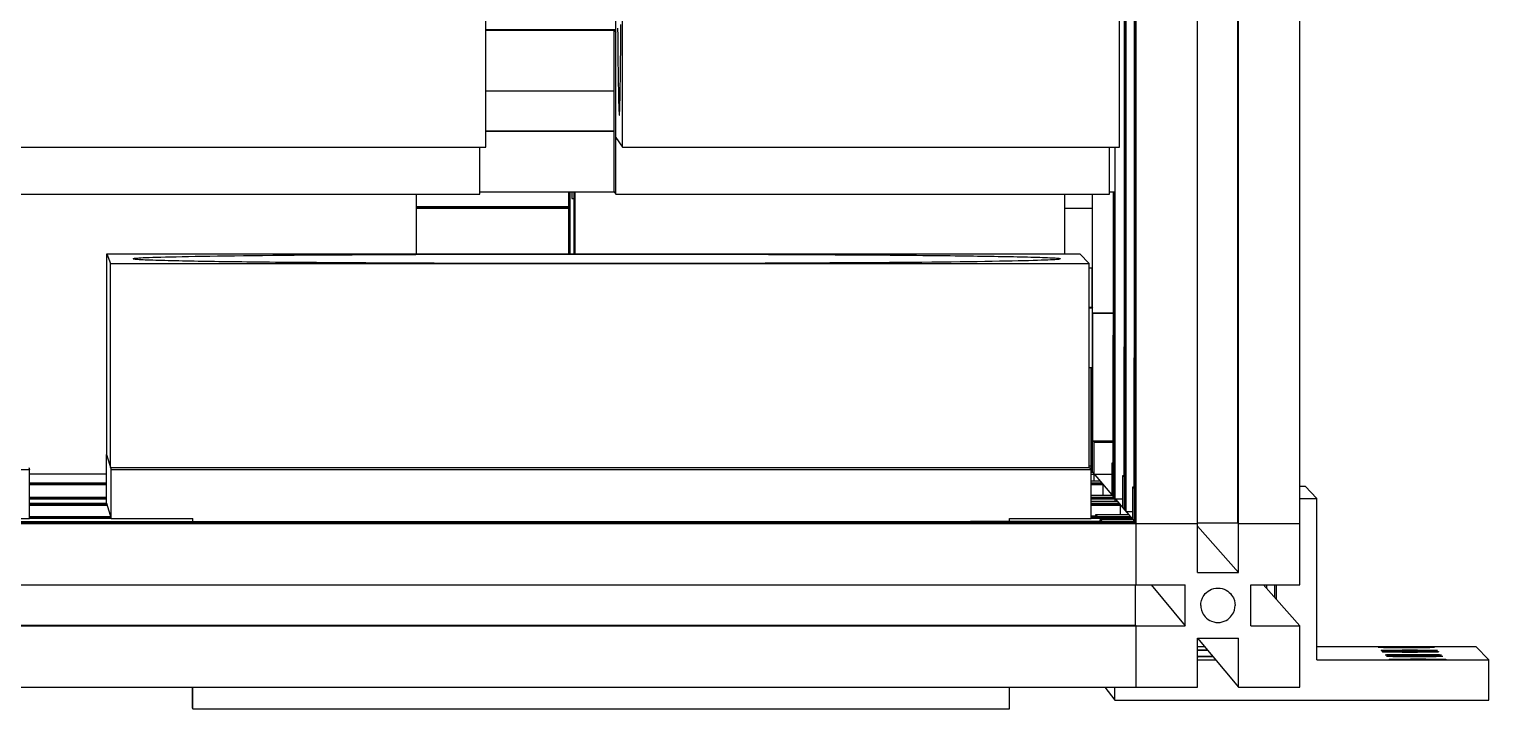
# Model space of a CAD drawing. Header units: millimetres. Extents: x -242 to 242, y -257 to 254.
# Drawn here: x 60.7 to 241.8, y -256.6 to -172.3 of the extents above; entities that cross this region are included whole.
import ezdxf

# ---------------------------------------------------------------- set-up
doc = ezdxf.new("R2010")
doc.units = ezdxf.units.MM
doc.layers.add('VISIBLE', color=7, linetype='Continuous')

msp = doc.modelspace()

# ---------------------------------------------------------------- linework, layer by layer
at = {"layer": 'VISIBLE'}
for p, q in [((198.06, -241.23), (198.06, 241.23)), ((218.37, -241.23), (218.37, 241.23)), ((205.68, -239.7), (205.68, 239.7)), ((210.76, -239.7), (210.76, 239.7)), ((197.86, -233.37), (197.86, 233.37)), ((197.93, -233.52), (197.93, 233.52)), ((197.98, -233.52), (197.98, 233.52)), ((210.69, -233.54), (210.69, 233.54)), ((196.62, -231.91), (196.62, 122)), ((196.69, -232), (196.69, 122.05)), ((196.74, -232.05), (196.74, 122.08)), ((196.82, -232.14), (196.82, 122.14)), ((117.4, -186.91), (117.4, 121.24)), ((133.53, -192.77), (133.53, 120.48)), ((134.37, -186.91), (134.37, 121.24)), ((196.01, -186.91), (196.01, 121.24)), ((134.15, -172.64), (134.16, -171.71)), ((117.4, -172.31), (133.53, -172.31)), ((117.4, -172.36), (133.53, -172.36)), ((117.4, -172.42), (133.53, -172.42)), ((133.33, -192.47), (133.33, -172.42)), ((133.33, -172.42), (133.53, -172.69)), ((133.75, -172.14), (133.76, -173.11)), ((133.76, -173.11), (133.77, -174.01)), ((134.14, -174.38), (134.15, -173.53)), ((134.15, -173.53), (134.15, -172.64)), ((133.77, -174.01), (133.78, -174.88)), ((133.78, -174.88), (133.78, -175.73)), ((134.12, -175.96), (134.13, -175.19)), ((134.13, -175.19), (134.14, -174.38)), ((133.78, -175.73), (133.79, -176.56)), ((133.79, -176.56), (133.8, -177.37)), ((133.8, -177.37), (133.81, -177.76)), ((134.1, -177.38), (134.11, -176.69)), ((134.1, -178.02), (134.1, -177.38)), ((134.11, -176.69), (134.12, -175.96)), ((133.81, -177.76), (133.81, -178.14)), ((133.81, -178.14), (133.82, -178.52)), ((133.82, -178.52), (133.83, -178.89)), ((133.83, -178.89), (133.83, -179.25)), ((133.83, -179.25), (133.84, -179.6)), ((134.07, -179.7), (134.08, -179.18)), ((134.08, -179.18), (134.09, -178.62)), ((134.09, -178.62), (134.1, -178.02)), ((117.4, -179.94), (133.33, -179.94)), ((133.84, -179.6), (133.84, -179.93)), ((133.84, -179.93), (133.85, -180.26)), ((133.85, -180.26), (133.85, -180.57)), ((133.85, -180.57), (133.86, -180.86)), ((133.86, -180.86), (133.87, -181.14)), ((134.04, -181.38), (134.05, -181.02)), ((134.04, -181.38), (134.05, -181.02)), ((134.05, -180.62), (134.06, -180.18)), ((134.05, -181.02), (134.05, -180.62)), ((134.06, -180.18), (134.07, -179.7)), ((133.87, -181.14), (133.87, -181.41)), ((133.87, -181.41), (133.88, -181.66)), ((133.88, -181.66), (133.89, -181.89)), ((133.89, -181.89), (133.89, -182.1)), ((133.89, -182.1), (133.9, -182.29)), ((133.9, -182.29), (133.91, -182.46)), ((133.91, -182.46), (133.92, -182.61)), ((133.92, -182.61), (133.92, -182.73)), ((133.92, -182.73), (133.93, -182.83)), ((133.93, -182.83), (133.94, -182.9)), ((133.97, -182.92), (133.98, -182.85)), ((133.98, -182.85), (133.99, -182.74)), ((133.99, -182.6), (134, -182.43)), ((133.99, -182.74), (133.99, -182.6)), ((134, -182.43), (134.01, -182.22)), ((134.01, -182.22), (134.02, -181.98)), ((134.01, -182.22), (134.02, -181.98)), ((134.02, -181.98), (134.03, -181.7)), ((134.03, -181.7), (134.04, -181.38)), ((133.94, -182.9), (133.95, -182.95)), ((133.95, -182.95), (133.95, -182.97)), ((133.95, -182.97), (133.96, -182.96)), ((133.96, -182.96), (133.97, -182.92)), ((117.4, -184.9), (133.33, -184.9)), ((117.4, -184.95), (133.33, -184.95)), ((133.53, -185.74), (134.37, -186.91)), ((55.77, -186.91), (117.4, -186.91)), ((116.66, -192.77), (116.66, -186.91)), ((134.37, -186.91), (196.01, -186.91)), ((194.78, -192.77), (194.78, -186.91)), ((195.48, -230.86), (195.48, -186.91)), ((55.42, -192.77), (116.66, -192.77)), ((108.78, -200.15), (108.78, -192.77)), ((116.66, -192.47), (133.33, -192.47)), ((127.69, -200.15), (127.69, -192.47)), ((127.8, -192.47), (127.81, -193.32)), ((127.81, -193.32), (127.81, -194.36)), ((128.05, -192.47), (128.05, -192.52)), ((128.05, -192.52), (128.06, -192.72)), ((128.06, -192.72), (128.06, -192.89)), ((128.06, -192.89), (128.07, -193.04)), ((128.07, -193.04), (128.07, -193.15)), ((128.07, -193.15), (128.08, -193.24)), ((128.08, -193.24), (128.08, -193.28)), ((128.08, -193.28), (128.09, -193.28)), ((128.09, -193.24), (128.1, -193.15)), ((128.09, -193.28), (128.09, -193.24)), ((128.09, -193.28), (128.37, -193.28)), ((128.1, -193.15), (128.11, -193.02)), ((128.11, -192.83), (128.12, -192.58)), ((128.11, -193.02), (128.11, -192.83)), ((128.12, -192.58), (128.12, -192.47)), ((128.36, -194.49), (128.37, -193.14)), ((128.37, -193.14), (128.37, -192.47)), ((128.48, -200.15), (128.48, -192.47)), ((133.33, -192.47), (133.53, -192.77)), ((133.53, -192.77), (194.78, -192.77)), ((189.24, -200.15), (189.24, -192.77)), ((192.67, -227.25), (192.67, -192.77)), ((194.78, -192.47), (195.48, -192.47)), ((195.28, -230.33), (195.28, -192.47)), ((195.36, -230.48), (195.36, -192.47)), ((195.41, -230.48), (195.41, -192.47)), ((108.78, -194.29), (127.69, -194.29)), ((108.78, -194.37), (127.69, -194.37)), ((108.78, -194.41), (127.69, -194.41)), ((108.78, -194.49), (127.69, -194.49)), ((127.81, -194.36), (127.81, -195.38)), ((127.81, -195.38), (127.81, -196.37)), ((128.36, -195.83), (128.36, -194.49)), ((189.24, -194.49), (192.67, -194.49)), ((127.81, -196.37), (127.82, -197.34)), ((127.82, -197.34), (127.82, -198.28)), ((128.35, -198.45), (128.36, -197.15)), ((128.36, -197.15), (128.36, -195.83)), ((127.82, -198.28), (127.82, -199.2)), ((128.35, -199.73), (128.35, -198.45)), ((70.4, -225.29), (70.4, -200.15)), ((70.4, -200.15), (70.83, -201.36)), ((70.4, -200.15), (191.09, -200.15)), ((73.64, -200.75), (73.66, -200.74)), ((73.64, -200.75), (73.66, -200.76)), ((73.66, -200.74), (73.72, -200.72)), ((73.66, -200.76), (73.71, -200.78)), ((73.71, -200.78), (73.79, -200.79)), ((73.72, -200.72), (73.81, -200.71)), ((73.79, -200.79), (73.9, -200.8)), ((73.81, -200.71), (73.95, -200.69)), ((73.9, -200.8), (74.04, -200.82)), ((73.95, -200.69), (74.12, -200.68)), ((74.04, -200.82), (74.21, -200.83)), ((74.12, -200.68), (74.34, -200.66)), ((74.21, -200.83), (74.41, -200.84)), ((74.34, -200.66), (74.59, -200.65)), ((74.41, -200.84), (74.63, -200.86)), ((74.59, -200.65), (74.9, -200.63)), ((74.63, -200.86), (74.88, -200.87)), ((74.88, -200.87), (75.15, -200.88)), ((74.9, -200.63), (75.24, -200.62)), ((75.15, -200.88), (75.44, -200.89)), ((75.24, -200.62), (75.63, -200.6)), ((75.44, -200.89), (75.75, -200.91)), ((75.63, -200.6), (76.07, -200.58)), ((75.75, -200.91), (76.08, -200.92)), ((76.07, -200.58), (76.56, -200.57)), ((76.08, -200.92), (76.44, -200.93)), ((76.44, -200.93), (76.8, -200.94)), ((76.56, -200.57), (77.09, -200.55)), ((76.8, -200.94), (77.19, -200.95)), ((77.09, -200.55), (77.67, -200.54)), ((77.19, -200.95), (77.59, -200.96)), ((77.59, -200.96), (78, -200.97)), ((77.67, -200.54), (78.3, -200.52)), ((78, -200.97), (78.43, -200.98)), ((78.3, -200.52), (78.99, -200.51)), ((78.43, -200.98), (78.87, -200.99)), ((78.87, -200.99), (79.32, -201)), ((78.99, -200.51), (79.72, -200.49)), ((79.72, -200.49), (80.5, -200.48)), ((80.5, -200.48), (81.33, -200.46)), ((81.33, -200.46), (82.21, -200.45)), ((82.21, -200.45), (83.14, -200.43)), ((83.14, -200.43), (84.11, -200.42)), ((84.11, -200.42), (85.14, -200.4)), ((85.14, -200.4), (86.22, -200.39)), ((86.22, -200.39), (87.34, -200.38)), ((87.34, -200.38), (88.5, -200.36)), ((88.5, -200.36), (89.71, -200.35)), ((89.71, -200.35), (90.97, -200.34)), ((90.97, -200.34), (92.26, -200.33)), ((92.26, -200.33), (93.6, -200.31)), ((93.6, -200.31), (94.97, -200.3)), ((94.97, -200.3), (96.38, -200.29)), ((96.38, -200.29), (97.83, -200.28)), ((97.83, -200.28), (99.3, -200.27)), ((99.3, -200.27), (100.81, -200.26)), ((100.81, -200.26), (102.35, -200.25)), ((102.35, -200.25), (103.91, -200.24)), ((103.91, -200.24), (105.49, -200.24)), ((105.49, -200.24), (107.1, -200.23)), ((107.1, -200.23), (108.72, -200.22)), ((108.72, -200.22), (110.36, -200.21)), ((110.36, -200.21), (112.01, -200.21)), ((112.01, -200.21), (113.67, -200.2)), ((113.67, -200.2), (115.34, -200.2)), ((115.34, -200.2), (117.02, -200.19)), ((117.02, -200.19), (118.69, -200.19)), ((118.69, -200.19), (120.38, -200.19)), ((120.38, -200.19), (122.05, -200.18)), ((122.05, -200.18), (123.73, -200.18)), ((123.73, -200.18), (125.4, -200.18)), ((125.4, -200.18), (127.06, -200.18)), ((127.06, -200.18), (128.71, -200.18)), ((127.82, -199.2), (127.83, -200.09)), ((127.83, -200.09), (127.83, -200.15)), ((128.35, -200.15), (128.35, -199.73)), ((128.71, -200.18), (130.35, -200.18)), ((130.35, -200.18), (131.97, -200.18)), ((131.97, -200.18), (133.58, -200.18)), ((133.58, -200.18), (135.18, -200.18)), ((135.18, -200.18), (136.75, -200.18)), ((136.75, -200.18), (138.3, -200.18)), ((138.3, -200.18), (139.83, -200.18)), ((139.83, -200.18), (141.34, -200.19)), ((141.34, -200.19), (142.83, -200.19)), ((142.83, -200.19), (144.29, -200.19)), ((144.29, -200.19), (145.72, -200.2)), ((145.72, -200.2), (147.13, -200.2)), ((147.13, -200.2), (148.51, -200.21)), ((148.51, -200.21), (149.86, -200.21)), ((149.86, -200.21), (151.19, -200.21)), ((151.19, -200.21), (152.48, -200.22)), ((152.48, -200.22), (153.75, -200.22)), ((153.75, -200.22), (154.99, -200.23)), ((154.99, -200.23), (156.19, -200.24)), ((156.19, -200.24), (157.37, -200.24)), ((157.37, -200.24), (158.52, -200.25)), ((158.52, -200.25), (159.64, -200.25)), ((159.64, -200.25), (160.73, -200.26)), ((160.73, -200.26), (161.79, -200.27)), ((161.79, -200.27), (162.82, -200.27)), ((162.82, -200.27), (163.82, -200.28)), ((163.82, -200.28), (164.79, -200.29)), ((164.79, -200.29), (165.74, -200.3)), ((165.74, -200.3), (166.65, -200.3)), ((166.65, -200.3), (167.54, -200.31)), ((167.54, -200.31), (168.4, -200.32)), ((168.4, -200.32), (169.24, -200.32)), ((169.24, -200.32), (170.05, -200.33)), ((170.05, -200.33), (170.83, -200.34)), ((170.83, -200.34), (171.59, -200.35)), ((171.59, -200.35), (172.32, -200.35)), ((172.32, -200.35), (173.03, -200.36)), ((173.03, -200.36), (173.71, -200.37)), ((173.71, -200.37), (174.37, -200.38)), ((174.37, -200.38), (175.01, -200.38)), ((175.01, -200.38), (175.63, -200.39)), ((175.63, -200.39), (176.22, -200.4)), ((176.22, -200.4), (176.79, -200.41)), ((176.79, -200.41), (177.35, -200.41)), ((177.35, -200.41), (177.88, -200.42)), ((177.88, -200.42), (178.4, -200.43)), ((178.4, -200.43), (178.92, -200.44)), ((178.92, -200.44), (179.43, -200.44)), ((179.43, -200.44), (179.94, -200.45)), ((179.94, -200.45), (180.44, -200.46)), ((180.44, -200.46), (180.94, -200.47)), ((180.94, -200.47), (181.43, -200.48)), ((181.43, -200.48), (181.91, -200.49)), ((181.91, -200.49), (182.38, -200.5)), ((182.38, -200.5), (182.85, -200.5)), ((182.85, -200.5), (183.3, -200.51)), ((183.3, -200.51), (183.74, -200.52)), ((183.43, -201), (184.11, -200.98)), ((183.74, -200.52), (184.17, -200.53)), ((184.11, -200.98), (184.73, -200.97)), ((184.17, -200.53), (184.59, -200.54)), ((184.59, -200.54), (185, -200.56)), ((184.73, -200.97), (185.31, -200.95)), ((185, -200.56), (185.38, -200.57)), ((185.31, -200.95), (185.83, -200.94)), ((185.38, -200.57), (185.76, -200.58)), ((185.76, -200.58), (186.11, -200.59)), ((185.83, -200.94), (186.31, -200.92)), ((186.11, -200.59), (186.45, -200.6)), ((186.31, -200.92), (186.74, -200.91)), ((186.45, -200.6), (186.77, -200.61)), ((186.74, -200.91), (187.12, -200.89)), ((186.77, -200.61), (187.07, -200.62)), ((187.07, -200.62), (187.35, -200.64)), ((187.12, -200.89), (187.46, -200.87)), ((187.35, -200.64), (187.6, -200.65)), ((187.46, -200.87), (187.76, -200.86)), ((187.6, -200.65), (187.83, -200.66)), ((187.76, -200.86), (188, -200.84)), ((187.83, -200.66), (188.04, -200.67)), ((188, -200.84), (188.21, -200.83)), ((188.04, -200.67), (188.21, -200.69)), ((188.21, -200.69), (188.36, -200.7)), ((188.21, -200.83), (188.38, -200.81)), ((188.36, -200.7), (188.48, -200.71)), ((188.38, -200.81), (188.5, -200.8)), ((188.48, -200.71), (188.57, -200.73)), ((188.5, -200.8), (188.59, -200.78)), ((188.57, -200.73), (188.63, -200.74)), ((188.59, -200.78), (188.64, -200.77)), ((188.63, -200.74), (188.65, -200.76)), ((188.64, -200.77), (188.65, -200.76)), ((191.09, -200.15), (192.26, -201.36)), ((70.83, -226.66), (70.83, -201.36)), ((70.83, -201.36), (192.26, -201.36)), ((79.32, -201), (79.78, -201.01)), ((79.78, -201.01), (80.25, -201.02)), ((80.25, -201.02), (80.72, -201.03)), ((80.72, -201.03), (81.21, -201.04)), ((81.21, -201.04), (81.7, -201.05)), ((81.7, -201.05), (82.2, -201.05)), ((82.2, -201.05), (82.71, -201.06)), ((82.71, -201.06), (83.22, -201.07)), ((83.22, -201.07), (83.74, -201.08)), ((83.74, -201.08), (84.26, -201.09)), ((84.26, -201.09), (84.79, -201.09)), ((84.79, -201.09), (85.34, -201.1)), ((85.34, -201.1), (85.91, -201.11)), ((85.91, -201.11), (86.5, -201.12)), ((86.5, -201.12), (87.12, -201.12)), ((87.12, -201.12), (87.75, -201.13)), ((87.75, -201.13), (88.41, -201.14)), ((88.41, -201.14), (89.1, -201.15)), ((89.1, -201.15), (89.81, -201.15)), ((89.81, -201.15), (90.54, -201.16)), ((90.54, -201.16), (91.3, -201.17)), ((91.3, -201.17), (92.08, -201.18)), ((92.08, -201.18), (92.89, -201.18)), ((92.89, -201.18), (93.72, -201.19)), ((93.72, -201.19), (94.59, -201.2)), ((94.59, -201.2), (95.48, -201.2)), ((95.48, -201.2), (96.39, -201.21)), ((96.39, -201.21), (97.34, -201.22)), ((97.34, -201.22), (98.32, -201.23)), ((98.32, -201.23), (99.32, -201.23)), ((99.32, -201.23), (100.35, -201.24)), ((100.35, -201.24), (101.42, -201.25)), ((101.42, -201.25), (102.51, -201.25)), ((102.51, -201.25), (103.63, -201.26)), ((103.63, -201.26), (104.78, -201.27)), ((104.78, -201.27), (105.97, -201.27)), ((105.97, -201.27), (107.18, -201.28)), ((107.18, -201.28), (108.42, -201.28)), ((108.42, -201.28), (109.69, -201.29)), ((109.69, -201.29), (110.99, -201.29)), ((110.99, -201.29), (112.33, -201.3)), ((112.33, -201.3), (113.68, -201.3)), ((113.68, -201.3), (115.07, -201.31)), ((115.07, -201.31), (116.49, -201.31)), ((116.49, -201.31), (117.93, -201.32)), ((117.93, -201.32), (119.4, -201.32)), ((119.4, -201.32), (120.89, -201.32)), ((120.89, -201.32), (122.41, -201.32)), ((122.41, -201.32), (123.95, -201.33)), ((123.95, -201.33), (125.51, -201.33)), ((125.51, -201.33), (127.09, -201.33)), ((127.09, -201.33), (128.69, -201.33)), ((128.69, -201.33), (130.31, -201.33)), ((130.31, -201.33), (131.95, -201.33)), ((131.95, -201.33), (133.59, -201.33)), ((133.59, -201.33), (135.25, -201.33)), ((135.25, -201.33), (136.92, -201.33)), ((136.92, -201.33), (138.6, -201.33)), ((138.6, -201.33), (140.29, -201.32)), ((140.29, -201.32), (141.98, -201.32)), ((141.98, -201.32), (143.67, -201.32)), ((143.67, -201.32), (145.35, -201.31)), ((145.35, -201.31), (147.04, -201.31)), ((147.04, -201.31), (148.72, -201.3)), ((148.72, -201.3), (150.39, -201.3)), ((150.39, -201.3), (152.05, -201.29)), ((152.05, -201.29), (153.69, -201.29)), ((153.69, -201.29), (155.32, -201.28)), ((155.32, -201.28), (156.93, -201.27)), ((156.93, -201.27), (158.52, -201.26)), ((158.52, -201.26), (160.09, -201.25)), ((160.09, -201.25), (161.63, -201.25)), ((161.63, -201.25), (163.14, -201.24)), ((163.14, -201.24), (164.62, -201.23)), ((164.62, -201.23), (166.07, -201.22)), ((166.07, -201.22), (167.48, -201.2)), ((167.48, -201.2), (168.86, -201.19)), ((168.86, -201.19), (170.19, -201.18)), ((170.19, -201.18), (171.49, -201.17)), ((171.49, -201.17), (172.74, -201.16)), ((172.74, -201.16), (173.95, -201.14)), ((173.95, -201.14), (175.12, -201.13)), ((175.12, -201.13), (176.24, -201.12)), ((176.24, -201.12), (177.31, -201.1)), ((177.31, -201.1), (178.33, -201.09)), ((178.33, -201.09), (179.31, -201.07)), ((179.31, -201.07), (180.23, -201.06)), ((180.23, -201.06), (181.11, -201.04)), ((181.11, -201.04), (181.93, -201.03)), ((181.93, -201.03), (182.71, -201.01)), ((182.71, -201.01), (183.43, -201)), ((192.26, -226.66), (192.26, -201.36)), ((192.26, -201.9), (192.67, -201.9)), ((192.61, -206.78), (192.61, -201.9)), ((192.26, -206.78), (192.61, -206.78)), ((192.26, -206.84), (192.67, -206.84)), ((192.61, -206.78), (192.67, -206.84)), ((192.67, -207.49), (192.71, -207.53)), ((192.67, -207.49), (195.28, -207.49)), ((192.71, -223.34), (192.71, -207.53)), ((192.71, -207.53), (195.28, -207.53)), ((195.24, -226.28), (195.24, -210.26)), ((195.24, -210.26), (195.28, -210.3)), ((195.24, -210.26), (195.28, -210.26)), ((196.58, -227.83), (196.58, -211.7)), ((196.58, -211.7), (196.62, -211.74)), ((196.58, -211.7), (196.62, -211.7)), ((197.82, -229.27), (197.82, -213.04)), ((197.82, -213.04), (197.86, -213.08)), ((197.82, -213.04), (197.86, -213.04)), ((192.26, -214.25), (192.67, -214.25)), ((192.48, -226.92), (192.48, -214.25)), ((192.55, -227.17), (192.55, -214.25)), ((192.6, -227.17), (192.6, -214.25)), ((192.71, -223.34), (192.86, -223.52)), ((192.71, -223.34), (195.24, -223.34)), ((192.86, -228.33), (192.86, -223.52)), ((192.86, -223.52), (195.24, -223.52)), ((70.33, -231.09), (70.33, -225.06)), ((70.33, -225.06), (70.91, -226.93)), ((70.33, -225.06), (70.4, -225.06)), ((195.09, -230.1), (195.09, -226.1)), ((195.09, -226.1), (195.24, -226.28)), ((195.09, -226.1), (195.24, -226.1)), ((-60.78, -226.93), (60.78, -226.93)), ((60.71, -226.66), (60.78, -226.93)), ((60.78, -233), (60.78, -226.93)), ((60.78, -227.45), (70.33, -227.45)), ((70.83, -226.66), (192.26, -226.66)), ((70.91, -233), (70.91, -226.93)), ((70.91, -226.93), (192.48, -226.93)), ((192.26, -226.47), (192.48, -226.47)), ((192.26, -226.66), (192.48, -226.93)), ((192.48, -233), (192.48, -226.93)), ((192.48, -227.03), (198.06, -233.61)), ((192.48, -227.11), (192.6, -227.11)), ((192.48, -227.17), (192.6, -227.17)), ((192.48, -227.25), (192.67, -227.25)), ((192.48, -227.48), (195.09, -227.48)), ((196.42, -231.68), (196.42, -227.65)), ((196.42, -227.65), (196.58, -227.83)), ((196.42, -227.65), (196.58, -227.65)), ((60.78, -228.56), (70.33, -228.56)), ((60.78, -228.65), (70.33, -228.65)), ((60.78, -228.7), (70.33, -228.7)), ((60.78, -228.79), (70.33, -228.79)), ((192.48, -228.33), (193.59, -228.33)), ((192.48, -228.56), (193.78, -228.56)), ((192.48, -228.65), (193.85, -228.65)), ((192.48, -228.7), (193.9, -228.7)), ((192.48, -228.79), (193.97, -228.79)), ((193.85, -228.7), (193.85, -228.65)), ((193.97, -230.1), (193.97, -228.79)), ((197.66, -233.14), (197.66, -229.08)), ((197.66, -229.08), (197.82, -229.27)), ((197.66, -229.08), (197.82, -229.08)), ((218.37, -228.98), (219.02, -228.98)), ((219.02, -228.98), (220.48, -230.5)), ((60.78, -230.33), (70.33, -230.33)), ((60.78, -230.42), (70.33, -230.42)), ((60.78, -230.48), (70.33, -230.48)), ((60.78, -230.56), (70.33, -230.56)), ((60.78, -231.09), (70.33, -231.09)), ((60.78, -231.18), (70.36, -231.18)), ((60.78, -231.24), (70.38, -231.24)), ((60.78, -231.33), (70.4, -231.33)), ((70.33, -231.09), (70.91, -233)), ((192.48, -230.1), (195.09, -230.1)), ((192.48, -230.33), (195.28, -230.33)), ((192.48, -230.42), (195.41, -230.42)), ((192.48, -230.48), (195.41, -230.48)), ((192.48, -230.56), (196.42, -230.56)), ((192.48, -230.86), (195.73, -230.86)), ((192.48, -231.09), (195.93, -231.09)), ((192.48, -231.18), (196, -231.18)), ((192.48, -231.24), (196.05, -231.24)), ((192.48, -231.33), (196.12, -231.33)), ((196, -231.24), (196, -231.18)), ((196.12, -232.49), (196.12, -231.33)), ((218.37, -230.5), (220.48, -230.5)), ((220.48, -250.54), (220.48, -230.5)), ((-197.98, -233.46), (197.98, -233.46)), ((-197.98, -233.52), (197.98, -233.52)), ((-197.86, -233.37), (197.86, -233.37)), ((50.65, -233), (60.78, -233)), ((60.78, -232.73), (70.83, -232.73)), ((60.78, -232.82), (70.86, -232.82)), ((60.78, -232.88), (70.88, -232.88)), ((60.78, -232.97), (70.9, -232.97)), ((70.91, -233), (81.05, -233)), ((81.03, -233.37), (81.03, -233)), ((81.05, -233.37), (81.05, -233)), ((177.53, -233.37), (177.53, -233.32)), ((177.53, -233.32), (177.57, -233.37)), ((177.53, -233.32), (193.76, -233.32)), ((182.35, -233.32), (182.35, -233)), ((182.35, -233), (192.48, -233)), ((192.48, -232.68), (193.23, -232.68)), ((192.48, -232.73), (197.31, -232.73)), ((192.48, -232.82), (197.39, -232.82)), ((192.48, -232.88), (197.44, -232.88)), ((192.48, -232.97), (197.51, -232.97)), ((193.07, -232.68), (193.07, -232.49)), ((193.07, -232.49), (193.23, -232.68)), ((193.07, -232.49), (197.12, -232.49)), ((193.6, -233.32), (193.6, -233.14)), ((193.6, -233.14), (193.76, -233.32)), ((193.6, -233.14), (197.66, -233.14)), ((196.69, -232), (196.74, -232)), ((196.82, -232.14), (197.66, -232.14)), ((197.39, -232.88), (197.39, -232.82)), ((197.51, -233.14), (197.51, -232.97)), ((205.68, -233.54), (210.69, -233.54)), ((210.69, -233.54), (210.76, -233.61)), ((-205.68, -233.61), (205.68, -233.61)), ((205.68, -233.93), (210.76, -239.7)), ((210.76, -233.61), (218.37, -233.61)), ((205.68, -239.7), (210.76, -239.7)), ((-204.15, -241.23), (204.15, -241.23)), ((198, -246.23), (198, -241.23)), ((199.94, -241.23), (204.15, -246.31)), ((204.15, -246.31), (204.15, -241.23)), ((206.39, -242.66), (206.51, -242.49)), ((206.51, -242.49), (206.65, -242.32)), ((206.65, -242.32), (206.81, -242.16)), ((206.81, -242.16), (207, -242.01)), ((207, -242.01), (207.21, -241.88)), ((207.21, -241.88), (207.44, -241.78)), ((207.44, -241.78), (207.69, -241.7)), ((207.69, -241.7), (207.95, -241.65)), ((207.69, -241.7), (207.95, -241.65)), ((207.95, -241.65), (208.22, -241.63)), ((207.95, -241.65), (208.22, -241.63)), ((208.22, -241.63), (208.48, -241.65)), ((208.22, -241.63), (208.48, -241.65)), ((208.48, -241.65), (208.74, -241.7)), ((208.74, -241.7), (208.99, -241.78)), ((208.74, -241.7), (208.99, -241.78)), ((208.99, -241.78), (209.22, -241.88)), ((208.99, -241.78), (209.22, -241.88)), ((209.22, -241.88), (209.43, -242.01)), ((209.43, -242.01), (209.62, -242.16)), ((209.62, -242.16), (209.78, -242.32)), ((209.78, -242.32), (209.92, -242.49)), ((209.92, -242.49), (210.04, -242.66)), ((212.28, -246.31), (212.28, -241.23)), ((212.28, -241.23), (218.37, -241.23)), ((213.87, -241.23), (218.37, -246.31)), ((214.04, -241.42), (214.04, -241.23)), ((214.24, -241.23), (214.24, -241.39)), ((214.24, -241.39), (214.24, -241.59)), ((214.24, -241.59), (214.24, -241.65)), ((214.27, -241.47), (214.28, -241.27)), ((214.27, -241.63), (214.27, -241.47)), ((214.27, -241.68), (214.27, -241.63)), ((214.28, -241.27), (214.28, -241.23)), ((215.22, -241.23), (215.22, -241.35)), ((215.22, -241.35), (215.22, -241.58)), ((215.22, -241.58), (215.23, -241.79)), ((215.23, -241.79), (215.23, -241.97)), ((215.23, -241.97), (215.23, -242.13)), ((215.23, -242.13), (215.23, -242.28)), ((215.23, -242.28), (215.23, -242.51)), ((215.23, -242.51), (215.24, -242.71)), ((215.26, -242.75), (215.27, -242.59)), ((215.27, -241.89), (215.28, -241.6)), ((215.27, -242.16), (215.27, -241.89)), ((215.27, -242.39), (215.27, -242.16)), ((215.27, -242.59), (215.27, -242.39)), ((215.28, -241.29), (215.28, -241.23)), ((215.28, -241.6), (215.28, -241.29)), ((215.47, -243.02), (215.47, -241.23)), ((206.08, -243.77), (206.1, -243.48)), ((206.08, -243.77), (206.1, -244.05)), ((206.1, -243.48), (206.17, -243.17)), ((206.1, -244.05), (206.17, -244.36)), ((206.17, -243.17), (206.3, -242.83)), ((206.17, -244.36), (206.3, -244.7)), ((206.3, -242.83), (206.39, -242.66)), ((210.04, -242.66), (210.13, -242.83)), ((210.13, -242.83), (210.26, -243.17)), ((210.13, -244.7), (210.26, -244.36)), ((210.26, -243.17), (210.33, -243.48)), ((210.26, -244.36), (210.33, -244.05)), ((210.33, -243.48), (210.35, -243.77)), ((210.33, -244.05), (210.35, -243.77)), ((215.24, -242.71), (215.24, -242.77)), ((215.26, -242.8), (215.26, -242.75)), ((-198, -246.23), (198, -246.23)), ((198, -246.23), (198.06, -246.31)), ((206.3, -244.7), (206.39, -244.87)), ((206.39, -244.87), (206.51, -245.05)), ((206.51, -245.05), (206.65, -245.21)), ((206.65, -245.21), (206.81, -245.37)), ((206.81, -245.37), (207, -245.52)), ((207, -245.52), (207.21, -245.65)), ((207.21, -245.65), (207.44, -245.75)), ((207.21, -245.65), (207.44, -245.75)), ((207.44, -245.75), (207.69, -245.83)), ((207.44, -245.75), (207.69, -245.83)), ((207.69, -245.83), (207.95, -245.88)), ((207.95, -245.88), (208.22, -245.9)), ((208.22, -245.9), (208.48, -245.88)), ((208.48, -245.88), (208.74, -245.83)), ((208.74, -245.83), (208.99, -245.75)), ((208.99, -245.75), (209.22, -245.65)), ((209.22, -245.65), (209.43, -245.52)), ((209.43, -245.52), (209.62, -245.37)), ((209.62, -245.37), (209.78, -245.21)), ((209.78, -245.21), (209.92, -245.05)), ((209.92, -245.05), (210.04, -244.87)), ((210.04, -244.87), (210.13, -244.7)), ((-204.15, -246.31), (204.15, -246.31)), ((198.06, -253.92), (198.06, -246.31)), ((205.68, -253.92), (205.68, -247.83)), ((205.68, -247.83), (210.76, -247.83)), ((205.7, -247.83), (210.76, -253.92)), ((210.76, -253.92), (210.76, -247.83)), ((212.28, -246.31), (218.37, -246.31)), ((218.37, -253.92), (218.37, -246.31)), ((205.68, -248.89), (206.58, -248.89)), ((205.68, -249.29), (205.74, -249.29)), ((205.68, -249.35), (205.76, -249.35)), ((205.74, -249.29), (205.95, -249.29)), ((205.76, -249.35), (206.05, -249.35)), ((205.95, -249.29), (206.13, -249.3)), ((206.05, -249.35), (206.31, -249.35)), ((206.13, -249.3), (206.3, -249.3)), ((206.3, -249.3), (206.44, -249.3)), ((206.31, -249.35), (206.54, -249.34)), ((206.44, -249.3), (206.67, -249.3)), ((206.54, -249.34), (206.74, -249.34)), ((206.67, -249.3), (206.86, -249.31)), ((206.74, -249.34), (206.91, -249.34)), ((206.86, -249.31), (206.93, -249.31)), ((206.91, -249.34), (206.95, -249.34)), ((220.48, -248.89), (240.23, -248.89)), ((228.1, -248.96), (228.11, -248.96)), ((228.1, -248.96), (228.12, -248.96)), ((228.11, -248.96), (228.15, -248.97)), ((228.12, -248.96), (228.19, -248.95)), ((228.15, -248.97), (228.21, -248.97)), ((228.19, -248.95), (228.3, -248.95)), ((228.21, -248.97), (228.3, -248.98)), ((228.3, -248.95), (228.46, -248.94)), ((228.3, -248.98), (228.4, -248.98)), ((228.4, -248.98), (228.51, -248.98)), ((228.46, -248.94), (228.66, -248.94)), ((228.46, -249.35), (228.47, -249.36)), ((228.46, -249.35), (228.49, -249.35)), ((228.47, -249.36), (228.51, -249.36)), ((228.49, -249.35), (228.55, -249.35)), ((228.51, -248.98), (228.63, -248.98)), ((228.51, -249.36), (228.58, -249.37)), ((228.55, -249.35), (228.66, -249.34)), ((228.58, -249.37), (228.66, -249.37)), ((228.61, -249.51), (228.62, -249.52)), ((228.61, -249.51), (228.63, -249.51)), ((228.62, -249.52), (228.66, -249.52)), ((228.63, -248.98), (228.76, -248.99)), ((228.63, -249.51), (228.7, -249.5)), ((228.66, -248.94), (228.91, -248.93)), ((228.66, -249.34), (228.82, -249.34)), ((228.66, -249.37), (228.76, -249.37)), ((228.66, -249.52), (228.72, -249.52)), ((228.7, -249.5), (228.81, -249.5)), ((228.72, -249.52), (228.81, -249.53)), ((228.76, -248.99), (228.89, -248.99)), ((228.76, -249.37), (228.87, -249.38)), ((228.81, -249.5), (228.96, -249.49)), ((228.81, -249.53), (228.91, -249.53)), ((228.82, -249.34), (229.02, -249.33)), ((228.87, -249.38), (228.99, -249.38)), ((228.89, -248.99), (229.05, -248.99)), ((228.91, -248.93), (229.21, -248.93)), ((228.91, -249.53), (229.02, -249.53)), ((228.96, -249.49), (229.17, -249.49)), ((228.99, -249.38), (229.12, -249.38)), ((229.02, -249.33), (229.28, -249.33)), ((229.02, -249.53), (229.14, -249.54)), ((229.05, -248.99), (229.23, -248.99)), ((229.12, -249.38), (229.26, -249.38)), ((229.14, -249.54), (229.26, -249.54)), ((229.17, -249.49), (229.42, -249.49)), ((229.21, -248.93), (229.55, -248.93)), ((229.23, -248.99), (229.44, -249)), ((229.26, -249.38), (229.41, -249.39)), ((229.26, -249.54), (229.4, -249.54)), ((229.28, -249.33), (229.57, -249.32)), ((229.4, -249.54), (229.56, -249.54)), ((229.41, -249.39), (229.6, -249.39)), ((229.42, -249.49), (229.72, -249.48)), ((229.44, -249), (229.67, -249)), ((229.53, -249.89), (229.78, -249.88)), ((229.55, -248.93), (229.91, -248.92)), ((229.56, -249.54), (229.74, -249.55)), ((229.57, -249.32), (229.91, -249.32)), ((229.6, -249.39), (229.8, -249.39)), ((229.67, -249), (229.94, -249)), ((229.72, -249.48), (230.06, -249.48)), ((229.74, -249.55), (229.95, -249.55)), ((229.78, -249.88), (230.08, -249.88)), ((229.8, -249.39), (230.04, -249.39)), ((229.91, -248.92), (230.3, -248.92)), ((229.91, -249.32), (230.28, -249.32)), ((229.94, -249), (230.23, -249)), ((229.95, -249.55), (230.18, -249.55)), ((230.04, -249.39), (230.3, -249.39)), ((230.06, -249.48), (230.42, -249.48)), ((230.08, -249.88), (230.42, -249.87)), ((230.18, -249.55), (230.45, -249.55)), ((230.23, -249), (230.55, -249)), ((230.28, -249.32), (230.67, -249.32)), ((230.3, -248.92), (230.71, -248.92)), ((230.3, -249.39), (230.59, -249.4)), ((230.42, -249.48), (230.82, -249.47)), ((230.42, -249.87), (230.79, -249.87)), ((230.45, -249.55), (230.74, -249.55)), ((230.55, -249), (230.89, -249)), ((230.59, -249.4), (230.91, -249.4)), ((230.67, -249.32), (231.07, -249.31)), ((230.71, -248.92), (231.12, -248.92)), ((230.74, -249.55), (231.06, -249.56)), ((230.79, -249.87), (231.18, -249.87)), ((230.82, -249.47), (231.22, -249.47)), ((230.89, -249), (231.26, -249)), ((230.91, -249.4), (231.26, -249.4)), ((231.06, -249.56), (231.4, -249.56)), ((231.07, -249.31), (231.48, -249.31)), ((231.12, -248.92), (231.52, -248.92)), ((231.18, -249.87), (231.59, -249.87)), ((231.22, -249.47), (231.63, -249.47)), ((231.26, -249), (231.65, -249.01)), ((231.26, -249.4), (231.63, -249.4)), ((231.4, -249.56), (231.77, -249.56)), ((231.48, -249.31), (231.88, -249.31)), ((231.52, -248.92), (231.91, -248.92)), ((231.59, -249.87), (232, -249.87)), ((231.63, -249.4), (232.02, -249.4)), ((231.63, -249.47), (232.03, -249.47)), ((231.65, -249.01), (232.05, -249)), ((231.77, -249.56), (232.16, -249.56)), ((231.88, -249.31), (232.27, -249.31)), ((231.91, -248.92), (232.28, -248.92)), ((232, -249.87), (232.4, -249.87)), ((232.02, -249.4), (232.42, -249.4)), ((232.03, -249.47), (232.42, -249.47)), ((232.05, -249), (232.46, -249)), ((232.16, -249.56), (232.57, -249.56)), ((232.27, -249.31), (232.64, -249.31)), ((232.28, -248.92), (232.62, -248.92)), ((232.4, -249.87), (232.79, -249.87)), ((232.42, -249.4), (232.83, -249.4)), ((232.42, -249.47), (232.79, -249.47)), ((232.46, -249), (232.86, -249)), ((232.57, -249.56), (232.98, -249.56)), ((232.62, -248.92), (232.94, -248.92)), ((232.64, -249.31), (232.99, -249.31)), ((232.79, -249.47), (233.14, -249.47)), ((232.79, -249.87), (233.16, -249.87)), ((232.83, -249.4), (233.23, -249.4)), ((232.86, -249), (233.26, -249)), ((232.94, -248.92), (233.23, -248.92)), ((232.98, -249.56), (233.38, -249.55)), ((232.99, -249.31), (233.31, -249.32)), ((233.14, -249.47), (233.46, -249.47)), ((233.16, -249.87), (233.51, -249.87)), ((233.23, -248.92), (233.49, -248.93)), ((233.23, -249.4), (233.62, -249.39)), ((233.26, -249), (233.62, -249)), ((233.31, -249.32), (233.6, -249.32)), ((233.38, -249.55), (233.77, -249.55)), ((233.46, -249.47), (233.75, -249.48)), ((233.49, -248.93), (233.73, -248.93)), ((233.51, -249.87), (233.83, -249.87)), ((233.6, -249.32), (233.86, -249.32)), ((233.62, -249), (233.96, -248.99)), ((233.62, -249.39), (233.99, -249.39)), ((233.73, -248.93), (233.93, -248.93)), ((233.75, -249.48), (234.01, -249.48)), ((233.77, -249.55), (234.14, -249.55)), ((233.83, -249.87), (234.12, -249.87)), ((233.86, -249.32), (234.1, -249.32)), ((233.93, -248.93), (234.12, -248.93)), ((233.96, -248.99), (234.26, -248.99)), ((233.99, -249.39), (234.33, -249.39)), ((234.01, -249.48), (234.25, -249.48)), ((234.1, -249.32), (234.3, -249.32)), ((234.12, -248.93), (234.27, -248.93)), ((234.12, -249.87), (234.38, -249.87)), ((234.14, -249.55), (234.48, -249.55)), ((234.25, -249.48), (234.45, -249.48)), ((234.26, -248.99), (234.51, -248.99)), ((234.27, -248.93), (234.41, -248.94)), ((234.3, -249.32), (234.49, -249.33)), ((234.33, -249.39), (234.63, -249.38)), ((234.38, -249.87), (234.62, -249.88)), ((234.41, -248.94), (234.54, -248.94)), ((234.45, -249.48), (234.64, -249.48)), ((234.48, -249.55), (234.78, -249.54)), ((234.49, -249.33), (234.65, -249.33)), ((234.51, -248.99), (234.71, -248.98)), ((234.54, -248.94), (234.66, -248.94)), ((234.62, -249.88), (234.83, -249.88)), ((234.63, -249.38), (234.88, -249.38)), ((234.64, -249.48), (234.79, -249.49)), ((234.65, -249.33), (234.78, -249.33)), ((234.66, -248.94), (234.77, -248.94)), ((234.71, -248.98), (234.87, -248.98)), ((234.77, -248.94), (234.87, -248.95)), ((234.78, -249.33), (234.91, -249.33)), ((234.78, -249.54), (235.03, -249.54)), ((234.79, -249.49), (234.93, -249.49)), ((234.83, -249.88), (235.01, -249.88)), ((234.87, -248.95), (234.95, -248.95)), ((234.87, -248.98), (234.98, -248.97)), ((234.88, -249.38), (235.09, -249.38)), ((234.91, -249.33), (235.03, -249.34)), ((234.93, -249.49), (235.06, -249.49)), ((234.95, -248.95), (235.02, -248.95)), ((234.98, -248.97), (235.04, -248.97)), ((235.01, -249.88), (235.17, -249.88)), ((235.02, -248.95), (235.06, -248.96)), ((235.03, -249.34), (235.14, -249.34)), ((235.03, -249.54), (235.23, -249.53)), ((235.04, -248.97), (235.07, -248.96)), ((235.06, -248.96), (235.07, -248.96)), ((235.06, -249.49), (235.18, -249.49)), ((235.09, -249.38), (235.24, -249.37)), ((235.14, -249.34), (235.24, -249.34)), ((235.18, -249.49), (235.29, -249.5)), ((235.23, -249.53), (235.39, -249.53)), ((235.24, -249.34), (235.33, -249.35)), ((235.24, -249.37), (235.35, -249.37)), ((235.29, -249.5), (235.39, -249.5)), ((235.33, -249.35), (235.39, -249.35)), ((235.35, -249.37), (235.42, -249.36)), ((235.39, -249.35), (235.43, -249.35)), ((235.39, -249.5), (235.48, -249.5)), ((235.39, -249.53), (235.5, -249.52)), ((235.42, -249.36), (235.44, -249.36)), ((235.43, -249.35), (235.44, -249.36)), ((235.48, -249.5), (235.54, -249.51)), ((235.5, -249.52), (235.57, -249.52)), ((235.54, -249.51), (235.58, -249.51)), ((235.57, -249.52), (235.59, -249.52)), ((235.58, -249.51), (235.59, -249.52)), ((240.23, -248.89), (241.82, -250.54)), ((205.68, -250.07), (205.91, -250.07)), ((205.68, -250.14), (205.77, -250.14)), ((205.68, -250.54), (207.95, -250.54)), ((205.77, -250.14), (206.09, -250.13)), ((205.91, -250.07), (206.16, -250.07)), ((206.09, -250.13), (206.4, -250.13)), ((206.16, -250.07), (206.39, -250.07)), ((206.39, -250.07), (206.59, -250.07)), ((206.4, -250.13), (206.69, -250.13)), ((206.59, -250.07), (206.78, -250.08)), ((206.69, -250.13), (206.96, -250.13)), ((206.78, -250.08), (206.94, -250.08)), ((206.94, -250.08), (207.08, -250.08)), ((206.96, -250.13), (207.19, -250.12)), ((207.08, -250.08), (207.32, -250.08)), ((207.19, -250.12), (207.39, -250.12)), ((207.32, -250.08), (207.51, -250.09)), ((207.39, -250.12), (207.55, -250.12)), ((207.51, -250.09), (207.57, -250.09)), ((207.55, -250.12), (207.6, -250.12)), ((220.48, -250.54), (241.82, -250.54)), ((228.97, -249.91), (228.99, -249.9)), ((228.97, -249.91), (228.98, -249.91)), ((228.98, -249.91), (229.02, -249.92)), ((228.99, -249.9), (229.06, -249.9)), ((229.02, -249.92), (229.08, -249.92)), ((229.06, -249.9), (229.17, -249.89)), ((229.08, -249.92), (229.17, -249.92)), ((229.11, -250.07), (229.14, -250.06)), ((229.11, -250.07), (229.12, -250.07)), ((229.12, -250.07), (229.16, -250.08)), ((229.14, -250.06), (229.2, -250.06)), ((229.16, -250.08), (229.23, -250.08)), ((229.17, -249.89), (229.33, -249.89)), ((229.17, -249.92), (229.27, -249.93)), ((229.2, -250.06), (229.31, -250.05)), ((229.23, -250.08), (229.31, -250.08)), ((229.27, -249.93), (229.38, -249.93)), ((229.31, -250.05), (229.47, -250.05)), ((229.31, -250.08), (229.41, -250.09)), ((229.33, -249.89), (229.53, -249.89)), ((229.38, -249.93), (229.5, -249.93)), ((229.41, -250.09), (229.53, -250.09)), ((229.47, -250.05), (229.68, -250.04)), ((229.48, -250.47), (229.5, -250.46)), ((229.48, -250.47), (229.49, -250.47)), ((229.49, -250.47), (229.53, -250.47)), ((229.5, -249.93), (229.63, -249.94)), ((229.5, -250.46), (229.57, -250.46)), ((229.53, -250.09), (229.65, -250.09)), ((229.53, -250.47), (229.59, -250.48)), ((229.57, -250.46), (229.68, -250.45)), ((229.59, -250.48), (229.68, -250.48)), ((229.63, -249.94), (229.77, -249.94)), ((229.65, -250.09), (229.77, -250.09)), ((229.68, -250.04), (229.93, -250.04)), ((229.68, -250.45), (229.84, -250.45)), ((229.68, -250.48), (229.78, -250.48)), ((229.77, -249.94), (229.92, -249.94)), ((229.77, -250.09), (229.91, -250.1)), ((229.78, -250.48), (229.89, -250.49)), ((229.84, -250.45), (230.04, -250.44)), ((229.89, -250.49), (230.01, -250.49)), ((229.91, -250.1), (230.07, -250.1)), ((229.92, -249.94), (230.11, -249.94)), ((229.93, -250.04), (230.23, -250.04)), ((230.01, -250.49), (230.14, -250.49)), ((230.04, -250.44), (230.3, -250.44)), ((230.07, -250.1), (230.25, -250.1)), ((230.11, -249.94), (230.31, -249.94)), ((230.14, -250.49), (230.28, -250.49)), ((230.23, -250.04), (230.57, -250.03)), ((230.25, -250.1), (230.46, -250.1)), ((230.28, -250.49), (230.44, -250.5)), ((230.3, -250.44), (230.59, -250.43)), ((230.31, -249.94), (230.55, -249.95)), ((230.44, -250.5), (230.62, -250.5)), ((230.46, -250.1), (230.7, -250.11)), ((230.55, -249.95), (230.81, -249.95)), ((230.57, -250.03), (230.94, -250.03)), ((230.59, -250.43), (230.93, -250.43)), ((230.62, -250.5), (230.83, -250.5)), ((230.7, -250.11), (230.96, -250.11)), ((230.81, -249.95), (231.1, -249.95)), ((230.83, -250.5), (231.06, -250.5)), ((230.93, -250.43), (231.3, -250.43)), ((230.94, -250.03), (231.33, -250.03)), ((230.96, -250.11), (231.25, -250.11)), ((231.06, -250.5), (231.33, -250.5)), ((231.1, -249.95), (231.42, -249.95)), ((231.25, -250.11), (231.57, -250.11)), ((231.3, -250.43), (231.7, -250.43)), ((231.33, -250.03), (231.73, -250.03)), ((231.33, -250.5), (231.62, -250.51)), ((231.42, -249.95), (231.77, -249.95)), ((231.57, -250.11), (231.92, -250.11)), ((231.62, -250.51), (231.94, -250.51)), ((231.7, -250.43), (232.1, -250.42)), ((231.73, -250.03), (232.14, -250.03)), ((231.77, -249.95), (232.14, -249.95)), ((231.92, -250.11), (232.29, -250.11)), ((231.94, -250.51), (232.29, -250.51)), ((232.1, -250.42), (232.51, -250.42)), ((232.14, -249.95), (232.53, -249.95)), ((232.14, -250.03), (232.55, -250.03)), ((232.29, -250.11), (232.68, -250.11)), ((232.29, -250.51), (232.66, -250.51)), ((232.51, -250.42), (232.92, -250.42)), ((232.53, -249.95), (232.94, -249.95)), ((232.55, -250.03), (232.94, -250.03)), ((232.66, -250.51), (233.05, -250.51)), ((232.68, -250.11), (233.08, -250.11)), ((232.92, -250.42), (233.31, -250.42)), ((232.94, -249.95), (233.35, -249.95)), ((232.94, -250.03), (233.31, -250.03)), ((233.05, -250.51), (233.46, -250.51)), ((233.08, -250.11), (233.49, -250.11)), ((233.31, -250.03), (233.66, -250.03)), ((233.31, -250.42), (233.68, -250.42)), ((233.35, -249.95), (233.75, -249.95)), ((233.46, -250.51), (233.87, -250.51)), ((233.49, -250.11), (233.9, -250.11)), ((233.66, -250.03), (233.98, -250.03)), ((233.68, -250.42), (234.03, -250.42)), ((233.75, -249.95), (234.14, -249.95)), ((233.87, -250.51), (234.27, -250.51)), ((233.9, -250.11), (234.29, -250.11)), ((233.98, -250.03), (234.27, -250.03)), ((234.03, -250.42), (234.35, -250.43)), ((234.14, -249.95), (234.51, -249.95)), ((234.27, -250.03), (234.53, -250.03)), ((234.27, -250.51), (234.67, -250.51)), ((234.29, -250.11), (234.66, -250.1)), ((234.35, -250.43), (234.64, -250.43)), ((234.51, -249.95), (234.85, -249.94)), ((234.53, -250.03), (234.77, -250.03)), ((234.64, -250.43), (234.9, -250.43)), ((234.66, -250.1), (235, -250.1)), ((234.67, -250.51), (235.04, -250.5)), ((234.77, -250.03), (234.97, -250.04)), ((234.85, -249.94), (235.15, -249.94)), ((234.9, -250.43), (235.14, -250.43)), ((234.97, -250.04), (235.16, -250.04)), ((235, -250.1), (235.3, -250.1)), ((235.04, -250.5), (235.37, -250.5)), ((235.14, -250.43), (235.35, -250.43)), ((235.15, -249.94), (235.4, -249.93)), ((235.16, -250.04), (235.32, -250.04)), ((235.17, -249.88), (235.3, -249.88)), ((235.3, -249.88), (235.43, -249.89)), ((235.3, -250.1), (235.55, -250.09)), ((235.32, -250.04), (235.45, -250.04)), ((235.35, -250.43), (235.53, -250.44)), ((235.37, -250.5), (235.67, -250.5)), ((235.4, -249.93), (235.61, -249.93)), ((235.43, -249.89), (235.55, -249.89)), ((235.45, -250.04), (235.58, -250.05)), ((235.53, -250.44), (235.69, -250.44)), ((235.55, -249.89), (235.66, -249.89)), ((235.55, -250.09), (235.76, -250.09)), ((235.58, -250.05), (235.7, -250.05)), ((235.61, -249.93), (235.76, -249.93)), ((235.66, -249.89), (235.76, -249.9)), ((235.67, -250.5), (235.93, -250.49)), ((235.69, -250.44), (235.83, -250.44)), ((235.7, -250.05), (235.81, -250.05)), ((235.76, -249.9), (235.85, -249.9)), ((235.76, -249.93), (235.87, -249.92)), ((235.76, -250.09), (235.91, -250.08)), ((235.81, -250.05), (235.91, -250.05)), ((235.83, -250.44), (235.95, -250.44)), ((235.85, -249.9), (235.91, -249.9)), ((235.87, -249.92), (235.94, -249.92)), ((235.91, -249.9), (235.95, -249.91)), ((235.91, -250.05), (236, -250.06)), ((235.91, -250.08), (236.02, -250.08)), ((235.93, -250.49), (236.13, -250.49)), ((235.94, -249.92), (235.96, -249.91)), ((235.95, -249.91), (235.96, -249.91)), ((235.95, -250.44), (236.08, -250.45)), ((236, -250.06), (236.06, -250.06)), ((236.02, -250.08), (236.09, -250.07)), ((236.06, -250.06), (236.1, -250.07)), ((236.08, -250.45), (236.19, -250.45)), ((236.09, -250.07), (236.11, -250.07)), ((236.1, -250.07), (236.11, -250.07)), ((236.13, -250.49), (236.29, -250.48)), ((236.19, -250.45), (236.29, -250.45)), ((236.29, -250.45), (236.37, -250.46)), ((236.29, -250.48), (236.4, -250.48)), ((236.37, -250.46), (236.44, -250.46)), ((236.4, -250.48), (236.47, -250.47)), ((236.44, -250.46), (236.48, -250.46)), ((236.47, -250.47), (236.49, -250.47)), ((236.48, -250.46), (236.49, -250.47)), ((241.82, -255.55), (241.82, -250.54)), ((-205.68, -253.92), (205.68, -253.92)), ((81.02, -256.53), (81.02, -253.92)), ((81.05, -256.61), (81.05, -253.92)), ((182.35, -256.61), (182.35, -253.92)), ((194.18, -253.92), (195.42, -255.55)), ((195.42, -255.55), (195.42, -253.92)), ((210.76, -253.92), (218.37, -253.92)), ((81.02, -256.53), (81.05, -256.61)), ((81.05, -256.61), (182.35, -256.61)), ((195.42, -255.55), (241.82, -255.55))]:
    msp.add_line(p, q, dxfattribs=at)

doc.saveas('drawing.dxf')
